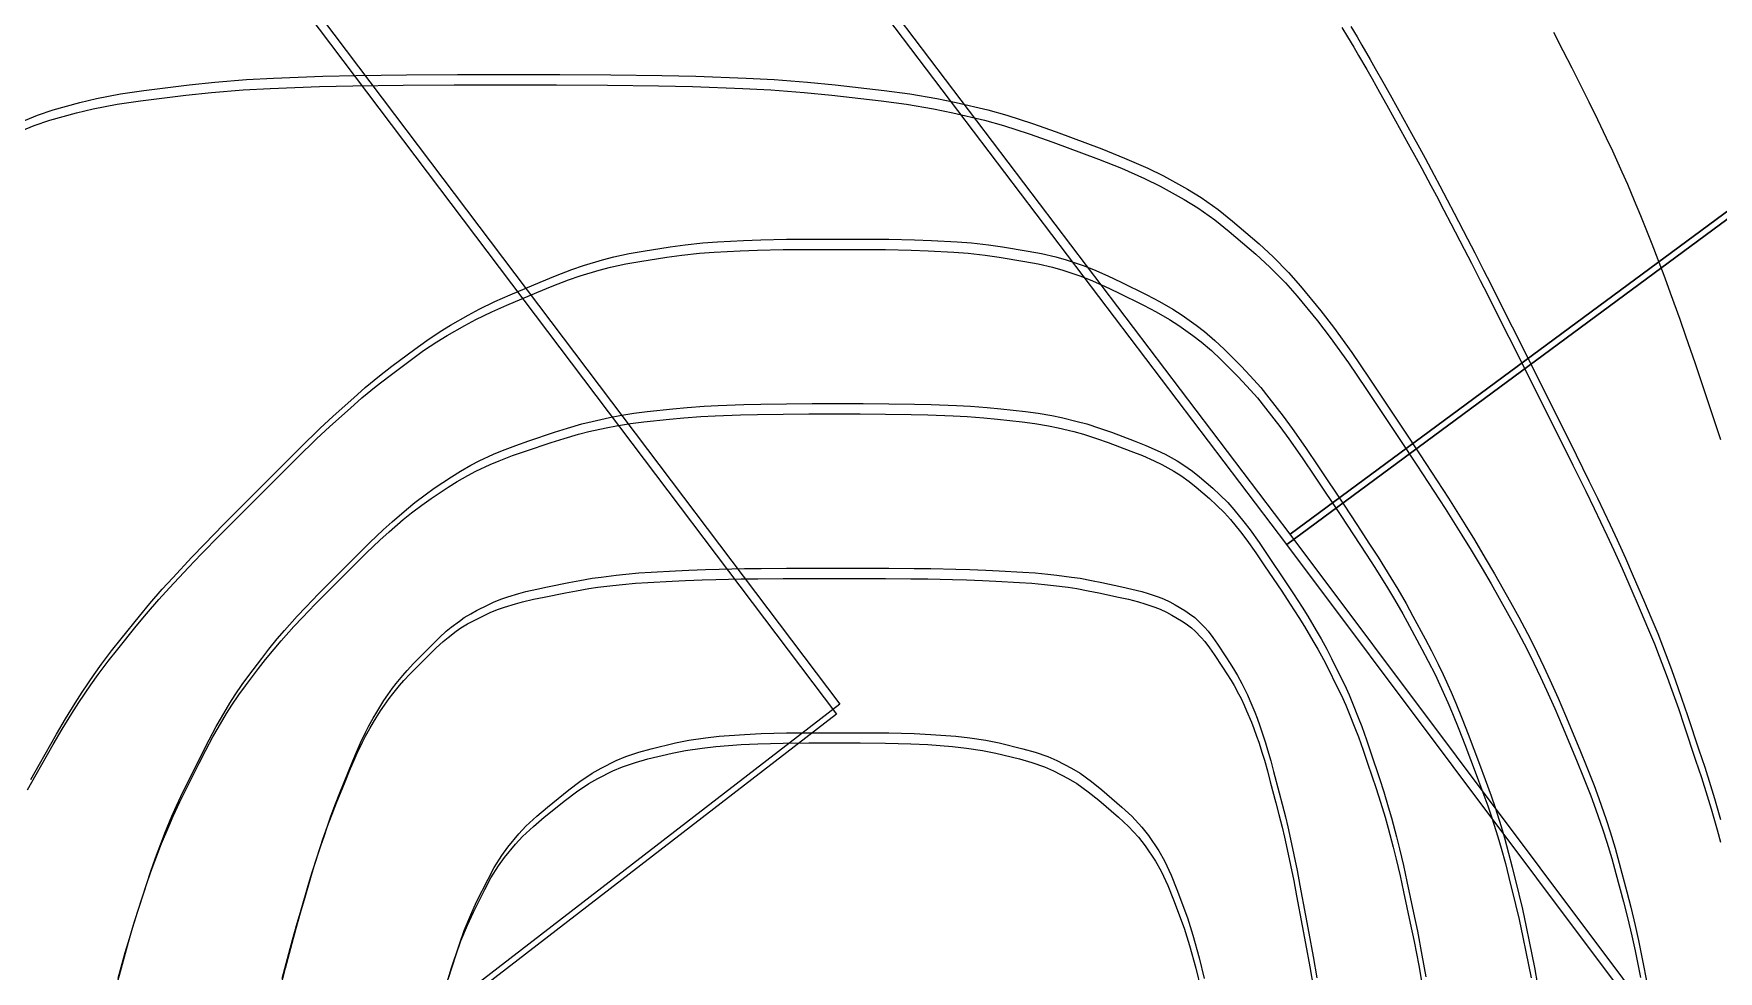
# Model space of a CAD drawing. Header units: metres. Extents: x -1097 to 1588, y -673 to 884.
# Drawn here: x 1015.1 to 1091.9, y 148.5 to 191.3 of the extents above; entities that cross this region are included whole.
import ezdxf

# ---------------------------------------------------------------- set-up
doc = ezdxf.new("R2010")
doc.units = ezdxf.units.M
doc.layers.add('TERRENO', color=188, linetype='Continuous', lineweight=0, plot=False)
doc.layers.add('VISTA LEJOS', color=7, linetype='Continuous', lineweight=0, plot=False)

msp = doc.modelspace()

# ---------------------------------------------------------------- linework, layer by layer
at = {"layer": 'TERRENO'}
for points in [[(1074.711, 191.538), (1074.964, 191.12), (1075.247, 190.645), (1075.467, 190.27), (1075.841, 189.622), (1076.08, 189.205), (1076.42, 188.6), (1076.75, 188.01), (1077.398, 186.843), (1077.732, 186.238), (1078.088, 185.59), (1078.345, 185.115), (1078.763, 184.338), (1079.016, 183.862), (1079.356, 183.214), (1079.672, 182.609), (1080.276, 181.443), (1080.611, 180.795), (1081.009, 180.017), (1081.339, 179.369), (1081.929, 178.203), (1082.321, 177.425), (1082.907, 176.259), (1083.491, 175.093), (1084.657, 172.76), (1085.24, 171.588), (1085.82, 170.408), (1086.206, 169.611), (1086.782, 168.401), (1087.101, 167.72), (1087.48, 166.884), (1087.793, 166.174), (1088.355, 164.878), (1088.645, 164.196), (1088.952, 163.447), (1089.174, 162.881), (1089.534, 161.931), (1089.752, 161.335), (1090.045, 160.5), (1090.315, 159.703), (1090.833, 158.148), (1091.094, 157.351), (1091.358, 156.516), (1091.537, 155.921), (1091.811, 154.97), (1091.966, 154.404)], [(1084.35, 191.336), (1084.782, 190.501), (1085.185, 189.704), (1085.963, 188.149), (1086.356, 187.352), (1086.76, 186.517), (1087.038, 185.922), (1087.47, 184.971), (1087.72, 184.405), (1088.037, 183.656), (1088.315, 182.974), (1088.833, 181.678), (1089.112, 180.968), (1089.429, 180.133), (1089.678, 179.451), (1090.11, 178.241), (1090.389, 177.445), (1090.792, 176.264), (1091.185, 175.093), (1091.963, 172.76)], [(1014.176, 186.699), (1015.098, 187.074), (1015.808, 187.314), (1017.018, 187.659), (1017.786, 187.842), (1018.88, 188.043), (1019.936, 188.197), (1022.01, 188.456), (1023.181, 188.581), (1024.621, 188.696), (1025.85, 188.763), (1028.096, 188.85), (1029.613, 188.888), (1031.917, 188.917), (1034.24, 188.926), (1038.906, 188.926), (1041.236, 188.917), (1043.559, 188.888), (1045.101, 188.85), (1047.405, 188.763), (1048.679, 188.696), (1050.196, 188.581), (1051.45, 188.456), (1053.697, 188.197), (1054.855, 188.043), (1056.084, 187.842), (1056.974, 187.659), (1058.414, 187.314), (1059.284, 187.074), (1060.455, 186.699), (1061.537, 186.315), (1063.61, 185.538), (1064.654, 185.125), (1065.71, 184.664), (1066.427, 184.309), (1067.521, 183.704), (1068.142, 183.32), (1068.91, 182.773), (1069.569, 182.245), (1070.779, 181.208), (1071.419, 180.622), (1072.129, 179.902), (1072.673, 179.288), (1073.595, 178.165), (1074.177, 177.406), (1075.003, 176.254), (1075.796, 175.093), (1077.352, 172.76), (1078.128, 171.588), (1078.9, 170.408), (1079.412, 169.611), (1080.176, 168.401), (1080.596, 167.72), (1081.096, 166.884), (1081.507, 166.174), (1082.241, 164.878), (1082.619, 164.196), (1083.017, 163.447), (1083.304, 162.881), (1083.764, 161.931), (1084.041, 161.335), (1084.411, 160.5), (1084.75, 159.703), (1085.398, 158.148), (1085.723, 157.351), (1086.049, 156.516), (1086.268, 155.921), (1086.6, 154.97), (1086.785, 154.404), (1087.011, 153.655), (1087.201, 152.974), (1087.547, 151.678), (1087.728, 150.967), (1087.925, 150.132), (1088.072, 149.45), (1088.317, 148.241)], [(1014.793, 156.795), (1015.184, 157.495), (1015.962, 158.856), (1016.367, 159.55), (1016.806, 160.27), (1017.133, 160.776), (1017.673, 161.575), (1018.006, 162.046), (1018.467, 162.658), (1018.902, 163.207), (1019.744, 164.244), (1020.215, 164.808), (1020.783, 165.463), (1021.261, 165.992), (1022.125, 166.92), (1022.703, 167.528), (1023.575, 168.42), (1024.448, 169.301), (1026.198, 171.051), (1027.079, 171.922), (1027.971, 172.786), (1028.579, 173.355), (1029.507, 174.197), (1030.036, 174.658), (1030.691, 175.198), (1031.255, 175.637), (1032.292, 176.415), (1032.841, 176.811), (1033.453, 177.221), (1033.924, 177.509), (1034.723, 177.963), (1035.229, 178.229), (1035.949, 178.575), (1036.643, 178.885), (1038.004, 179.468), (1038.704, 179.756), (1039.446, 180.037), (1039.981, 180.217), (1040.845, 180.476), (1041.366, 180.613), (1042.065, 180.764), (1042.708, 180.879), (1043.939, 181.073), (1044.618, 181.167), (1045.425, 181.253), (1046.089, 181.304), (1047.277, 181.369), (1048.065, 181.397), (1049.238, 181.419), (1050.407, 181.426), (1052.74, 181.426), (1053.906, 181.419), (1055.073, 181.397), (1055.85, 181.369), (1057.017, 181.304), (1057.665, 181.253), (1058.442, 181.167), (1059.09, 181.073), (1060.257, 180.879), (1060.862, 180.764), (1061.51, 180.613), (1061.985, 180.476), (1062.762, 180.217), (1063.238, 180.037), (1063.886, 179.756), (1064.491, 179.468), (1065.657, 178.885), (1066.247, 178.575), (1066.852, 178.229), (1067.27, 177.963), (1067.918, 177.509), (1068.292, 177.221), (1068.767, 176.811), (1069.185, 176.415), (1069.963, 175.637), (1070.38, 175.198), (1070.855, 174.658), (1071.23, 174.197), (1071.878, 173.355), (1072.295, 172.786), (1072.9, 171.922), (1073.491, 171.051), (1074.657, 169.301), (1075.24, 168.42), (1075.82, 167.528), (1076.206, 166.92), (1076.782, 165.992), (1077.1, 165.463), (1077.48, 164.808), (1077.793, 164.244), (1078.355, 163.207), (1078.644, 162.658), (1078.952, 162.046), (1079.174, 161.575), (1079.534, 160.776), (1079.752, 160.27), (1080.044, 159.55), (1080.315, 158.856), (1080.833, 157.495), (1081.094, 156.795), (1081.358, 156.053), (1081.537, 155.518), (1081.811, 154.654), (1081.966, 154.133), (1082.158, 153.434), (1082.323, 152.791), (1082.625, 151.56), (1082.785, 150.881), (1082.963, 150.074), (1083.099, 149.41), (1083.329, 148.222)], [(1018.921, 148.202), (1019.245, 149.369), (1019.432, 150.017), (1019.67, 150.794), (1019.879, 151.442), (1020.267, 152.609), (1020.476, 153.214), (1020.714, 153.862), (1020.901, 154.337), (1021.225, 155.114), (1021.434, 155.59), (1021.736, 156.238), (1022.031, 156.843), (1022.615, 158.009), (1022.917, 158.599), (1023.241, 159.204), (1023.479, 159.622), (1023.867, 160.27), (1024.105, 160.644), (1024.429, 161.119), (1024.731, 161.537), (1025.315, 162.315), (1025.639, 162.732), (1026.027, 163.207), (1026.351, 163.582), (1026.935, 164.23), (1027.323, 164.647), (1027.907, 165.252), (1028.49, 165.843), (1029.656, 167.009), (1030.247, 167.59), (1030.852, 168.166), (1031.269, 168.545), (1031.917, 169.107), (1032.292, 169.414), (1032.767, 169.774), (1033.184, 170.067), (1033.962, 170.585), (1034.38, 170.849), (1034.855, 171.123), (1035.229, 171.315), (1035.877, 171.617), (1036.295, 171.795), (1036.9, 172.025), (1037.49, 172.232), (1038.656, 172.62), (1039.261, 172.812), (1039.909, 173), (1040.384, 173.12), (1041.162, 173.292), (1041.637, 173.384), (1042.285, 173.484), (1042.89, 173.561), (1044.057, 173.691), (1044.705, 173.753), (1045.482, 173.811), (1046.13, 173.844), (1047.297, 173.888), (1048.074, 173.907), (1049.241, 173.921), (1050.407, 173.926), (1052.74, 173.926), (1053.905, 173.921), (1055.066, 173.907), (1055.838, 173.888), (1056.99, 173.844), (1057.626, 173.811), (1058.385, 173.753), (1059.012, 173.691), (1060.135, 173.561), (1060.714, 173.484), (1061.329, 173.384), (1061.774, 173.292), (1062.494, 173.12), (1062.929, 173), (1063.514, 172.812), (1064.055, 172.62), (1065.092, 172.232), (1065.614, 172.025), (1066.142, 171.795), (1066.5, 171.617), (1067.047, 171.315), (1067.358, 171.123), (1067.742, 170.849), (1068.071, 170.585), (1068.676, 170.067), (1068.996, 169.774), (1069.351, 169.414), (1069.623, 169.107), (1070.084, 168.545), (1070.375, 168.166), (1070.788, 167.59), (1071.185, 167.009), (1071.963, 165.843), (1072.351, 165.252), (1072.74, 164.647), (1072.999, 164.23), (1073.388, 163.582), (1073.604, 163.207), (1073.863, 162.732), (1074.079, 162.315), (1074.468, 161.537), (1074.67, 161.119), (1074.886, 160.644), (1075.044, 160.27), (1075.303, 159.622), (1075.462, 159.204), (1075.678, 158.599), (1075.88, 158.009), (1076.268, 156.843), (1076.467, 156.228), (1076.673, 155.551), (1076.819, 155.038), (1077.049, 154.174), (1077.185, 153.631), (1077.363, 152.868), (1077.523, 152.138), (1077.825, 150.713), (1077.996, 149.873), (1078.208, 148.778), (1078.388, 147.794)], [(1026.402, 148.183), (1026.704, 149.328), (1026.875, 149.959), (1027.083, 150.708), (1027.261, 151.325), (1027.585, 152.426), (1027.755, 152.993), (1027.943, 153.59), (1028.084, 154.02), (1028.322, 154.711), (1028.471, 155.126), (1028.679, 155.681), (1028.879, 156.19), (1029.267, 157.162), (1029.467, 157.649), (1029.675, 158.139), (1029.824, 158.467), (1030.062, 158.964), (1030.204, 159.243), (1030.391, 159.581), (1030.561, 159.867), (1030.885, 160.385), (1031.063, 160.656), (1031.272, 160.951), (1031.442, 161.172), (1031.744, 161.539), (1031.944, 161.767), (1032.239, 162.084), (1032.532, 162.384), (1033.115, 162.967), (1033.415, 163.258), (1033.732, 163.546), (1033.96, 163.735), (1034.327, 164.016), (1034.548, 164.17), (1034.843, 164.35), (1035.114, 164.496), (1035.632, 164.755), (1035.918, 164.887), (1036.256, 165.024), (1036.535, 165.12), (1037.032, 165.271), (1037.36, 165.36), (1037.85, 165.475), (1038.337, 165.579), (1039.309, 165.773), (1039.818, 165.869), (1040.372, 165.963), (1040.788, 166.023), (1041.479, 166.109), (1041.909, 166.155), (1042.506, 166.205), (1043.073, 166.244), (1044.174, 166.308), (1044.791, 166.34), (1045.54, 166.368), (1046.171, 166.385), (1047.316, 166.407), (1048.084, 166.416), (1049.243, 166.424), (1050.407, 166.426), (1052.74, 166.426), (1053.903, 166.424), (1055.06, 166.416), (1055.825, 166.407), (1056.962, 166.385), (1057.588, 166.368), (1058.327, 166.34), (1058.934, 166.308), (1060.014, 166.244), (1060.567, 166.205), (1061.148, 166.155), (1061.562, 166.109), (1062.225, 166.023), (1062.62, 165.963), (1063.143, 165.869), (1063.62, 165.773), (1064.527, 165.579), (1064.98, 165.475), (1065.431, 165.36), (1065.731, 165.271), (1066.177, 165.12), (1066.423, 165.024), (1066.716, 164.887), (1066.958, 164.755), (1067.39, 164.496), (1067.612, 164.35), (1067.847, 164.17), (1068.017, 164.016), (1068.291, 163.735), (1068.455, 163.546), (1068.676, 163.258), (1068.879, 162.967), (1069.268, 162.384), (1069.463, 162.084), (1069.66, 161.767), (1069.793, 161.539), (1069.995, 161.172), (1070.108, 160.951), (1070.247, 160.656), (1070.366, 160.385), (1070.582, 159.867), (1070.695, 159.581), (1070.82, 159.243), (1070.915, 158.964), (1071.073, 158.467), (1071.172, 158.139), (1071.311, 157.649), (1071.444, 157.162), (1071.703, 156.19), (1071.838, 155.671), (1071.982, 155.088), (1072.087, 154.634), (1072.26, 153.857), (1072.366, 153.36), (1072.51, 152.647), (1072.644, 151.956), (1072.903, 150.595), (1073.054, 149.786), (1073.246, 148.721), (1073.415, 147.754)], [(1033.96, 148.164), (1034.327, 149.287), (1034.548, 149.902), (1034.843, 150.622), (1035.114, 151.207), (1035.632, 152.244), (1035.918, 152.772), (1036.256, 153.319), (1036.535, 153.703), (1037.032, 154.308), (1037.36, 154.663), (1037.85, 155.124), (1038.337, 155.537), (1039.309, 156.315), (1039.818, 156.699), (1040.372, 157.073), (1040.788, 157.313), (1041.479, 157.659), (1041.909, 157.841), (1042.506, 158.043), (1043.073, 158.196), (1044.174, 158.455), (1044.791, 158.58), (1045.54, 158.695), (1046.171, 158.763), (1047.316, 158.849), (1048.084, 158.887), (1049.243, 158.916), (1050.407, 158.926), (1052.74, 158.926), (1053.903, 158.916), (1055.06, 158.887), (1055.825, 158.849), (1056.962, 158.763), (1057.588, 158.695), (1058.327, 158.58), (1058.934, 158.455), (1060.014, 158.196), (1060.567, 158.043), (1061.148, 157.841), (1061.562, 157.659), (1062.225, 157.313), (1062.62, 157.073), (1063.143, 156.699), (1063.62, 156.315), (1064.527, 155.537), (1064.982, 155.114), (1065.438, 154.625), (1065.743, 154.231), (1066.204, 153.54), (1066.462, 153.089), (1066.774, 152.426), (1067.036, 151.774), (1067.511, 150.478), (1067.766, 149.7), (1068.054, 148.663), (1068.279, 147.713)]]:
    msp.add_lwpolyline(points, dxfattribs=at)
at = {"layer": 'VISTA LEJOS'}
for points in [[(1289.451, 328.823), (1072.355, 168.447)], [(1072.355, 168.447), (1289.451, 328.823)], [(1289.3, 328.354), (1072.204, 167.978)], [(1072.204, 167.978), (1289.3, 328.354)], [(1072.204, 167.978), (992.196, 273.513)], [(1072.355, 168.447), (992.347, 273.983)], [(972.753, 265.389), (1051.816, 160.702)], [(972.603, 264.92), (1051.665, 160.232)], [(1074.711, 191.538), (1074.964, 191.12), (1075.247, 190.645), (1075.467, 190.27), (1075.841, 189.622), (1076.08, 189.205), (1076.42, 188.6), (1076.75, 188.01), (1077.398, 186.843), (1077.732, 186.238), (1078.088, 185.59), (1078.345, 185.115), (1078.763, 184.338), (1079.016, 183.862), (1079.356, 183.214), (1079.672, 182.609), (1080.276, 181.443), (1080.611, 180.795), (1081.009, 180.017), (1081.339, 179.369), (1081.929, 178.203), (1082.321, 177.425), (1082.907, 176.259), (1083.491, 175.093), (1084.657, 172.76), (1085.24, 171.588), (1085.82, 170.408), (1086.206, 169.611), (1086.782, 168.401), (1087.101, 167.72), (1087.48, 166.884), (1087.793, 166.174), (1088.355, 164.878), (1088.645, 164.196), (1088.952, 163.447), (1089.174, 162.881), (1089.534, 161.931), (1089.752, 161.335), (1090.045, 160.5), (1090.315, 159.703), (1090.833, 158.148), (1091.094, 157.351), (1091.358, 156.516), (1091.537, 155.921), (1091.811, 154.97), (1091.966, 154.404)], [(1075.115, 191.59), (1075.398, 191.115), (1075.617, 190.74), (1075.992, 190.092), (1076.23, 189.674), (1076.571, 189.07), (1076.901, 188.479), (1077.549, 187.313), (1077.883, 186.708), (1078.238, 186.06), (1078.496, 185.585), (1078.914, 184.807), (1079.166, 184.332), (1079.507, 183.684), (1079.822, 183.079), (1080.427, 181.913), (1080.762, 181.265), (1081.16, 180.487), (1081.49, 179.839), (1082.08, 178.673), (1082.472, 177.895), (1083.058, 176.729), (1083.642, 175.562), (1084.808, 173.229), (1085.39, 172.058), (1085.971, 170.877), (1086.357, 170.08), (1086.933, 168.871), (1087.251, 168.189), (1087.63, 167.354), (1087.944, 166.644), (1088.506, 165.348), (1088.795, 164.666), (1089.103, 163.917), (1089.325, 163.351), (1089.685, 162.4), (1089.903, 161.805), (1090.195, 160.97), (1090.466, 160.173), (1090.984, 158.618), (1091.245, 157.821), (1091.509, 156.986), (1091.688, 156.391), (1091.962, 155.44)], [(1014.176, 186.699), (1015.098, 187.074), (1015.808, 187.314), (1017.018, 187.659), (1017.786, 187.842), (1018.88, 188.043), (1019.936, 188.197), (1022.01, 188.456), (1023.181, 188.581), (1024.621, 188.696), (1025.85, 188.763), (1028.096, 188.85), (1029.613, 188.888), (1031.917, 188.917), (1034.24, 188.926), (1038.906, 188.926), (1041.236, 188.917), (1043.559, 188.888), (1045.101, 188.85), (1047.405, 188.763), (1048.679, 188.696), (1050.196, 188.581), (1051.45, 188.456), (1053.697, 188.197), (1054.855, 188.043), (1056.084, 187.842), (1056.974, 187.659), (1058.414, 187.314), (1059.284, 187.074), (1060.455, 186.699), (1061.537, 186.315), (1063.61, 185.538), (1064.654, 185.125), (1065.71, 184.664), (1066.427, 184.309), (1067.521, 183.704), (1068.142, 183.32), (1068.91, 182.773), (1069.569, 182.245), (1070.779, 181.208), (1071.419, 180.622), (1072.129, 179.902), (1072.673, 179.288), (1073.595, 178.165), (1074.177, 177.406), (1075.003, 176.254), (1075.796, 175.093), (1077.352, 172.76), (1078.128, 171.588), (1078.9, 170.408), (1079.412, 169.611), (1080.176, 168.401), (1080.596, 167.72), (1081.096, 166.884), (1081.507, 166.174), (1082.241, 164.878), (1082.619, 164.196), (1083.017, 163.447), (1083.304, 162.881), (1083.764, 161.931), (1084.041, 161.335), (1084.411, 160.5), (1084.75, 159.703), (1085.398, 158.148), (1085.723, 157.351), (1086.049, 156.516), (1086.268, 155.921), (1086.6, 154.97), (1086.785, 154.404), (1087.011, 153.655), (1087.201, 152.974), (1087.547, 151.678), (1087.728, 150.967), (1087.925, 150.132), (1088.072, 149.45), (1088.317, 148.241)], [(1014.327, 187.169), (1015.248, 187.543), (1015.959, 187.783), (1017.168, 188.129), (1017.936, 188.311), (1019.031, 188.513), (1020.087, 188.666), (1022.161, 188.926), (1023.332, 189.05), (1024.772, 189.166), (1026.001, 189.233), (1028.247, 189.319), (1029.764, 189.358), (1032.068, 189.386), (1034.391, 189.396), (1039.057, 189.396), (1041.386, 189.386), (1043.71, 189.358), (1045.252, 189.319), (1047.556, 189.233), (1048.83, 189.166), (1050.347, 189.05), (1051.601, 188.926), (1053.847, 188.666), (1055.006, 188.513), (1056.235, 188.311), (1057.124, 188.129), (1058.564, 187.783), (1059.435, 187.543), (1060.606, 187.169), (1061.688, 186.785), (1063.761, 186.007), (1064.804, 185.594), (1065.86, 185.134), (1066.577, 184.778), (1067.672, 184.174), (1068.293, 183.79), (1069.061, 183.242), (1069.72, 182.714), (1070.929, 181.678), (1071.569, 181.092), (1072.28, 180.372), (1072.824, 179.757), (1073.745, 178.634), (1074.328, 177.876), (1075.153, 176.724), (1075.947, 175.562), (1077.502, 173.229), (1078.278, 172.058), (1079.051, 170.877), (1079.563, 170.08), (1080.326, 168.871), (1080.747, 168.189), (1081.246, 167.354), (1081.658, 166.644), (1082.392, 165.348), (1082.77, 164.666), (1083.168, 163.917), (1083.454, 163.351), (1083.915, 162.4), (1084.192, 161.805), (1084.562, 160.97), (1084.901, 160.173), (1085.549, 158.618), (1085.874, 157.821), (1086.2, 156.986), (1086.419, 156.391), (1086.75, 155.44), (1086.936, 154.874), (1087.162, 154.125), (1087.352, 153.443), (1087.698, 152.147), (1087.878, 151.437), (1088.075, 150.602), (1088.222, 149.92), (1088.467, 148.71), (1088.619, 147.914)], [(1014.793, 156.795), (1015.184, 157.495), (1015.962, 158.856), (1016.367, 159.55), (1016.806, 160.27), (1017.133, 160.776), (1017.673, 161.575), (1018.006, 162.046), (1018.467, 162.658), (1018.902, 163.207), (1019.744, 164.244), (1020.215, 164.808), (1020.783, 165.463), (1021.261, 165.992), (1022.125, 166.92), (1022.703, 167.528), (1023.575, 168.42), (1024.448, 169.301), (1026.198, 171.051), (1027.079, 171.922), (1027.971, 172.786), (1028.579, 173.355), (1029.507, 174.197), (1030.036, 174.658), (1030.691, 175.198), (1031.255, 175.637), (1032.292, 176.415), (1032.841, 176.811), (1033.453, 177.221), (1033.924, 177.509), (1034.723, 177.963), (1035.229, 178.229), (1035.949, 178.575), (1036.643, 178.885), (1038.004, 179.468), (1038.704, 179.756), (1039.446, 180.037), (1039.981, 180.217), (1040.845, 180.476), (1041.366, 180.613), (1042.065, 180.764), (1042.708, 180.879), (1043.939, 181.073), (1044.618, 181.167), (1045.425, 181.253), (1046.089, 181.304), (1047.277, 181.369), (1048.065, 181.397), (1049.238, 181.419), (1050.407, 181.426), (1052.74, 181.426), (1053.906, 181.419), (1055.073, 181.397), (1055.85, 181.369), (1057.017, 181.304), (1057.665, 181.253), (1058.442, 181.167), (1059.09, 181.073), (1060.257, 180.879), (1060.862, 180.764), (1061.51, 180.613), (1061.985, 180.476), (1062.762, 180.217), (1063.238, 180.037), (1063.886, 179.756), (1064.491, 179.468), (1065.657, 178.885), (1066.247, 178.575), (1066.852, 178.229), (1067.27, 177.963), (1067.918, 177.509), (1068.292, 177.221), (1068.767, 176.811), (1069.185, 176.415), (1069.963, 175.637), (1070.38, 175.198), (1070.855, 174.658), (1071.23, 174.197), (1071.878, 173.355), (1072.295, 172.786), (1072.9, 171.922), (1073.491, 171.051), (1074.657, 169.301), (1075.24, 168.42), (1075.82, 167.528), (1076.206, 166.92), (1076.782, 165.992), (1077.1, 165.463), (1077.48, 164.808), (1077.793, 164.244), (1078.355, 163.207), (1078.644, 162.658), (1078.952, 162.046), (1079.174, 161.575), (1079.534, 160.776), (1079.752, 160.27), (1080.044, 159.55), (1080.315, 158.856), (1080.833, 157.495), (1081.094, 156.795), (1081.358, 156.053), (1081.537, 155.518), (1081.811, 154.654), (1081.966, 154.133), (1082.158, 153.434), (1082.323, 152.791), (1082.625, 151.56), (1082.785, 150.881), (1082.963, 150.074), (1083.099, 149.41), (1083.329, 148.222)], [(1014.944, 157.264), (1015.335, 157.965), (1016.112, 159.326), (1016.518, 160.019), (1016.957, 160.739), (1017.284, 161.246), (1017.824, 162.045), (1018.157, 162.516), (1018.618, 163.128), (1019.052, 163.677), (1019.895, 164.714), (1020.365, 165.278), (1020.934, 165.933), (1021.412, 166.461), (1022.276, 167.39), (1022.854, 167.997), (1023.725, 168.89), (1024.599, 169.771), (1026.349, 171.52), (1027.229, 172.392), (1028.122, 173.256), (1028.729, 173.825), (1029.658, 174.667), (1030.186, 175.128), (1030.841, 175.668), (1031.405, 176.107), (1032.442, 176.885), (1032.992, 177.281), (1033.604, 177.691), (1034.074, 177.979), (1034.874, 178.433), (1035.38, 178.699), (1036.1, 179.045), (1036.794, 179.354), (1038.154, 179.937), (1038.855, 180.225), (1039.597, 180.506), (1040.132, 180.686), (1040.996, 180.945), (1041.517, 181.082), (1042.215, 181.234), (1042.858, 181.349), (1044.09, 181.543), (1044.769, 181.637), (1045.575, 181.723), (1046.24, 181.774), (1047.428, 181.838), (1048.215, 181.867), (1049.389, 181.889), (1050.558, 181.896), (1052.891, 181.896), (1054.057, 181.889), (1055.224, 181.867), (1056.001, 181.838), (1057.168, 181.774), (1057.816, 181.723), (1058.593, 181.637), (1059.241, 181.543), (1060.408, 181.349), (1061.012, 181.234), (1061.66, 181.082), (1062.136, 180.945), (1062.913, 180.686), (1063.388, 180.506), (1064.036, 180.225), (1064.641, 179.937), (1065.808, 179.354), (1066.398, 179.045), (1067.003, 178.699), (1067.421, 178.433), (1068.069, 177.979), (1068.443, 177.691), (1068.918, 177.281), (1069.336, 176.885), (1070.113, 176.107), (1070.531, 175.668), (1071.006, 175.128), (1071.381, 174.667), (1072.029, 173.825), (1072.446, 173.256), (1073.051, 172.392), (1073.641, 171.52), (1074.808, 169.771), (1075.39, 168.89), (1075.971, 167.997), (1076.357, 167.39), (1076.933, 166.461), (1077.251, 165.933), (1077.63, 165.278), (1077.944, 164.714), (1078.506, 163.677), (1078.795, 163.128), (1079.102, 162.516), (1079.325, 162.045), (1079.685, 161.246), (1079.902, 160.739), (1080.195, 160.019), (1080.466, 159.326), (1080.984, 157.965), (1081.245, 157.264), (1081.509, 156.523), (1081.688, 155.987), (1081.962, 155.123), (1082.117, 154.603), (1082.309, 153.904), (1082.474, 153.261), (1082.776, 152.03), (1082.936, 151.35), (1083.114, 150.544), (1083.25, 149.879), (1083.48, 148.691), (1083.626, 147.904)], [(1018.863, 147.894), (1019.072, 148.672), (1019.396, 149.838), (1019.583, 150.486), (1019.82, 151.264), (1020.029, 151.912), (1020.418, 153.079), (1020.627, 153.683), (1020.865, 154.331), (1021.052, 154.807), (1021.376, 155.584), (1021.585, 156.059), (1021.887, 156.707), (1022.182, 157.312), (1022.765, 158.479), (1023.068, 159.069), (1023.392, 159.674), (1023.629, 160.091), (1024.018, 160.739), (1024.256, 161.114), (1024.58, 161.589), (1024.882, 162.007), (1025.465, 162.784), (1025.789, 163.202), (1026.178, 163.677), (1026.502, 164.052), (1027.085, 164.7), (1027.474, 165.117), (1028.057, 165.722), (1028.641, 166.312), (1029.807, 167.479), (1030.397, 168.06), (1031.002, 168.636), (1031.42, 169.015), (1032.068, 169.576), (1032.442, 169.884), (1032.918, 170.244), (1033.335, 170.536), (1034.113, 171.055), (1034.53, 171.319), (1035.006, 171.593), (1035.38, 171.785), (1036.028, 172.087), (1036.446, 172.265), (1037.05, 172.495), (1037.641, 172.701), (1038.807, 173.09), (1039.412, 173.282), (1040.06, 173.469), (1040.535, 173.589), (1041.313, 173.762), (1041.788, 173.853), (1042.436, 173.954), (1043.041, 174.031), (1044.207, 174.161), (1044.855, 174.223), (1045.633, 174.281), (1046.281, 174.314), (1047.447, 174.357), (1048.225, 174.377), (1049.391, 174.391), (1050.558, 174.396), (1052.891, 174.396), (1054.055, 174.391), (1055.217, 174.377), (1055.988, 174.357), (1057.14, 174.314), (1057.777, 174.281), (1058.536, 174.223), (1059.163, 174.161), (1060.286, 174.031), (1060.865, 173.954), (1061.48, 173.853), (1061.924, 173.762), (1062.644, 173.589), (1063.08, 173.469), (1063.665, 173.282), (1064.206, 173.09), (1065.243, 172.701), (1065.764, 172.495), (1066.293, 172.265), (1066.651, 172.087), (1067.198, 171.785), (1067.509, 171.593), (1067.893, 171.319), (1068.222, 171.055), (1068.827, 170.536), (1069.147, 170.244), (1069.502, 169.884), (1069.774, 169.576), (1070.235, 169.015), (1070.526, 168.636), (1070.939, 168.06), (1071.336, 167.479), (1072.113, 166.312), (1072.502, 165.722), (1072.891, 165.117), (1073.15, 164.7), (1073.539, 164.052), (1073.755, 163.677), (1074.014, 163.202), (1074.23, 162.784), (1074.619, 162.007), (1074.821, 161.589), (1075.037, 161.114), (1075.195, 160.739), (1075.454, 160.091), (1075.613, 159.674), (1075.829, 159.069), (1076.03, 158.479), (1076.419, 157.312), (1076.617, 156.698), (1076.824, 156.021), (1076.969, 155.507), (1077.2, 154.643), (1077.336, 154.101), (1077.514, 153.338), (1077.674, 152.608), (1077.976, 151.182), (1078.147, 150.342), (1078.358, 149.248), (1078.539, 148.264)], [(1018.921, 148.202), (1019.245, 149.369), (1019.432, 150.017), (1019.67, 150.794), (1019.879, 151.442), (1020.267, 152.609), (1020.476, 153.214), (1020.714, 153.862), (1020.901, 154.337), (1021.225, 155.114), (1021.434, 155.59), (1021.736, 156.238), (1022.031, 156.843), (1022.615, 158.009), (1022.917, 158.599), (1023.241, 159.204), (1023.479, 159.622), (1023.867, 160.27), (1024.105, 160.644), (1024.429, 161.119), (1024.731, 161.537), (1025.315, 162.315), (1025.639, 162.732), (1026.027, 163.207), (1026.351, 163.582), (1026.935, 164.23), (1027.323, 164.647), (1027.907, 165.252), (1028.49, 165.843), (1029.656, 167.009), (1030.247, 167.59), (1030.852, 168.166), (1031.269, 168.545), (1031.917, 169.107), (1032.292, 169.414), (1032.767, 169.774), (1033.184, 170.067), (1033.962, 170.585), (1034.38, 170.849), (1034.855, 171.123), (1035.229, 171.315), (1035.877, 171.617), (1036.295, 171.795), (1036.9, 172.025), (1037.49, 172.232), (1038.656, 172.62), (1039.261, 172.812), (1039.909, 173), (1040.384, 173.12), (1041.162, 173.292), (1041.637, 173.384), (1042.285, 173.484), (1042.89, 173.561), (1044.057, 173.691), (1044.705, 173.753), (1045.482, 173.811), (1046.13, 173.844), (1047.297, 173.888), (1048.074, 173.907), (1049.241, 173.921), (1050.407, 173.926), (1052.74, 173.926), (1053.905, 173.921), (1055.066, 173.907), (1055.838, 173.888), (1056.99, 173.844), (1057.626, 173.811), (1058.385, 173.753), (1059.012, 173.691), (1060.135, 173.561), (1060.714, 173.484), (1061.329, 173.384), (1061.774, 173.292), (1062.494, 173.12), (1062.929, 173), (1063.514, 172.812), (1064.055, 172.62), (1065.092, 172.232), (1065.614, 172.025), (1066.142, 171.795), (1066.5, 171.617), (1067.047, 171.315), (1067.358, 171.123), (1067.742, 170.849), (1068.071, 170.585), (1068.676, 170.067), (1068.996, 169.774), (1069.351, 169.414), (1069.623, 169.107), (1070.084, 168.545), (1070.375, 168.166), (1070.788, 167.59), (1071.185, 167.009), (1071.963, 165.843), (1072.351, 165.252), (1072.74, 164.647), (1072.999, 164.23), (1073.388, 163.582), (1073.604, 163.207), (1073.863, 162.732), (1074.079, 162.315), (1074.468, 161.537), (1074.67, 161.119), (1074.886, 160.644), (1075.044, 160.27), (1075.303, 159.622), (1075.462, 159.204), (1075.678, 158.599), (1075.88, 158.009), (1076.268, 156.843), (1076.467, 156.228), (1076.673, 155.551), (1076.819, 155.038), (1077.049, 154.174), (1077.185, 153.631), (1077.363, 152.868), (1077.523, 152.138), (1077.825, 150.713), (1077.996, 149.873), (1078.208, 148.778), (1078.388, 147.794)], [(1148.222, 67.171), (1072.355, 168.447)], [(1072.355, 168.447), (1072.355, 168.447)], [(1148.071, 66.701), (1072.204, 167.978)], [(1072.204, 167.978), (1072.204, 167.978)], [(1026.353, 147.885), (1026.553, 148.653), (1026.855, 149.798), (1027.025, 150.429), (1027.234, 151.178), (1027.412, 151.794), (1027.736, 152.896), (1027.906, 153.463), (1028.093, 154.06), (1028.235, 154.49), (1028.473, 155.181), (1028.621, 155.596), (1028.83, 156.151), (1029.029, 156.659), (1029.418, 157.631), (1029.617, 158.119), (1029.826, 158.608), (1029.975, 158.937), (1030.213, 159.434), (1030.354, 159.712), (1030.541, 160.051), (1030.712, 160.336), (1031.036, 160.855), (1031.213, 161.126), (1031.422, 161.421), (1031.593, 161.642), (1031.895, 162.009), (1032.094, 162.237), (1032.39, 162.554), (1032.682, 162.854), (1033.266, 163.437), (1033.566, 163.728), (1033.882, 164.016), (1034.11, 164.205), (1034.478, 164.486), (1034.698, 164.64), (1034.994, 164.82), (1035.265, 164.966), (1035.783, 165.225), (1036.069, 165.357), (1036.407, 165.494), (1036.686, 165.59), (1037.182, 165.741), (1037.511, 165.83), (1038.001, 165.945), (1038.488, 166.048), (1039.46, 166.243), (1039.969, 166.339), (1040.523, 166.432), (1040.938, 166.492), (1041.63, 166.579), (1042.059, 166.624), (1042.657, 166.675), (1043.223, 166.713), (1044.325, 166.778), (1044.942, 166.809), (1045.691, 166.838), (1046.322, 166.855), (1047.467, 166.876), (1048.235, 166.886), (1049.394, 166.893), (1050.558, 166.896), (1052.891, 166.896), (1054.054, 166.893), (1055.211, 166.886), (1055.976, 166.876), (1057.113, 166.855), (1057.739, 166.838), (1058.478, 166.809), (1059.084, 166.778), (1060.164, 166.713), (1060.718, 166.675), (1061.299, 166.624), (1061.713, 166.579), (1062.376, 166.492), (1062.771, 166.432), (1063.294, 166.339), (1063.771, 166.243), (1064.678, 166.048), (1065.131, 165.945), (1065.582, 165.83), (1065.881, 165.741), (1066.328, 165.59), (1066.574, 165.494), (1066.867, 165.357), (1067.109, 165.225), (1067.541, 164.966), (1067.763, 164.82), (1067.998, 164.64), (1068.168, 164.486), (1068.441, 164.205), (1068.606, 164.016), (1068.827, 163.728), (1069.03, 163.437), (1069.419, 162.854), (1069.614, 162.554), (1069.811, 162.237), (1069.944, 162.009), (1070.145, 161.642), (1070.259, 161.421), (1070.398, 161.126), (1070.517, 160.855), (1070.733, 160.336), (1070.846, 160.051), (1070.971, 159.712), (1071.065, 159.434), (1071.224, 158.937), (1071.323, 158.608), (1071.462, 158.119), (1071.595, 157.631), (1071.854, 156.659), (1071.989, 156.141), (1072.133, 155.558), (1072.238, 155.104), (1072.411, 154.327), (1072.517, 153.83), (1072.661, 153.117), (1072.795, 152.426), (1073.054, 151.065), (1073.205, 150.256), (1073.397, 149.19), (1073.566, 148.223)], [(1026.402, 148.183), (1026.704, 149.328), (1026.875, 149.959), (1027.083, 150.708), (1027.261, 151.325), (1027.585, 152.426), (1027.755, 152.993), (1027.943, 153.59), (1028.084, 154.02), (1028.322, 154.711), (1028.471, 155.126), (1028.679, 155.681), (1028.879, 156.19), (1029.267, 157.162), (1029.467, 157.649), (1029.675, 158.139), (1029.824, 158.467), (1030.062, 158.964), (1030.204, 159.243), (1030.391, 159.581), (1030.561, 159.867), (1030.885, 160.385), (1031.063, 160.656), (1031.272, 160.951), (1031.442, 161.172), (1031.744, 161.539), (1031.944, 161.767), (1032.239, 162.084), (1032.532, 162.384), (1033.115, 162.967), (1033.415, 163.258), (1033.732, 163.546), (1033.96, 163.735), (1034.327, 164.016), (1034.548, 164.17), (1034.843, 164.35), (1035.114, 164.496), (1035.632, 164.755), (1035.918, 164.887), (1036.256, 165.024), (1036.535, 165.12), (1037.032, 165.271), (1037.36, 165.36), (1037.85, 165.475), (1038.337, 165.579), (1039.309, 165.773), (1039.818, 165.869), (1040.372, 165.963), (1040.788, 166.023), (1041.479, 166.109), (1041.909, 166.155), (1042.506, 166.205), (1043.073, 166.244), (1044.174, 166.308), (1044.791, 166.34), (1045.54, 166.368), (1046.171, 166.385), (1047.316, 166.407), (1048.084, 166.416), (1049.243, 166.424), (1050.407, 166.426), (1052.74, 166.426), (1053.903, 166.424), (1055.06, 166.416), (1055.825, 166.407), (1056.962, 166.385), (1057.588, 166.368), (1058.327, 166.34), (1058.934, 166.308), (1060.014, 166.244), (1060.567, 166.205), (1061.148, 166.155), (1061.562, 166.109), (1062.225, 166.023), (1062.62, 165.963), (1063.143, 165.869), (1063.62, 165.773), (1064.527, 165.579), (1064.98, 165.475), (1065.431, 165.36), (1065.731, 165.271), (1066.177, 165.12), (1066.423, 165.024), (1066.716, 164.887), (1066.958, 164.755), (1067.39, 164.496), (1067.612, 164.35), (1067.847, 164.17), (1068.017, 164.016), (1068.291, 163.735), (1068.455, 163.546), (1068.676, 163.258), (1068.879, 162.967), (1069.268, 162.384), (1069.463, 162.084), (1069.66, 161.767), (1069.793, 161.539), (1069.995, 161.172), (1070.108, 160.951), (1070.247, 160.656), (1070.366, 160.385), (1070.582, 159.867), (1070.695, 159.581), (1070.82, 159.243), (1070.915, 158.964), (1071.073, 158.467), (1071.172, 158.139), (1071.311, 157.649), (1071.444, 157.162), (1071.703, 156.19), (1071.838, 155.671), (1071.982, 155.088), (1072.087, 154.634), (1072.26, 153.857), (1072.366, 153.36), (1072.51, 152.647), (1072.644, 151.956), (1072.903, 150.595), (1073.054, 149.786), (1073.246, 148.721), (1073.415, 147.754)], [(1051.816, 160.702), (997.222, 118.577)], [(1051.665, 160.232), (997.071, 118.108)], [(1033.882, 147.875), (1034.11, 148.634), (1034.478, 149.757), (1034.698, 150.371), (1034.994, 151.091), (1035.265, 151.677), (1035.783, 152.714), (1036.069, 153.242), (1036.407, 153.789), (1036.686, 154.173), (1037.182, 154.778), (1037.511, 155.133), (1038.001, 155.594), (1038.488, 156.007), (1039.46, 156.784), (1039.969, 157.168), (1040.523, 157.543), (1040.938, 157.783), (1041.63, 158.128), (1042.059, 158.311), (1042.657, 158.512), (1043.223, 158.666), (1044.325, 158.925), (1044.942, 159.05), (1045.691, 159.165), (1046.322, 159.232), (1047.467, 159.319), (1048.235, 159.357), (1049.394, 159.386), (1050.558, 159.395), (1052.891, 159.395), (1054.054, 159.386), (1055.211, 159.357), (1055.976, 159.319), (1057.113, 159.232), (1057.739, 159.165), (1058.478, 159.05), (1059.084, 158.925), (1060.164, 158.666), (1060.718, 158.512), (1061.299, 158.311), (1061.713, 158.128), (1062.376, 157.783), (1062.771, 157.543), (1063.294, 157.168), (1063.771, 156.784), (1064.678, 156.007), (1065.132, 155.584), (1065.588, 155.095), (1065.894, 154.701), (1066.355, 154.01), (1066.613, 153.559), (1066.925, 152.896), (1067.187, 152.243), (1067.662, 150.947), (1067.917, 150.17), (1068.205, 149.133), (1068.43, 148.182)], [(1033.96, 148.164), (1034.327, 149.287), (1034.548, 149.902), (1034.843, 150.622), (1035.114, 151.207), (1035.632, 152.244), (1035.918, 152.772), (1036.256, 153.319), (1036.535, 153.703), (1037.032, 154.308), (1037.36, 154.663), (1037.85, 155.124), (1038.337, 155.537), (1039.309, 156.315), (1039.818, 156.699), (1040.372, 157.073), (1040.788, 157.313), (1041.479, 157.659), (1041.909, 157.841), (1042.506, 158.043), (1043.073, 158.196), (1044.174, 158.455), (1044.791, 158.58), (1045.54, 158.695), (1046.171, 158.763), (1047.316, 158.849), (1048.084, 158.887), (1049.243, 158.916), (1050.407, 158.926), (1052.74, 158.926), (1053.903, 158.916), (1055.06, 158.887), (1055.825, 158.849), (1056.962, 158.763), (1057.588, 158.695), (1058.327, 158.58), (1058.934, 158.455), (1060.014, 158.196), (1060.567, 158.043), (1061.148, 157.841), (1061.562, 157.659), (1062.225, 157.313), (1062.62, 157.073), (1063.143, 156.699), (1063.62, 156.315), (1064.527, 155.537), (1064.982, 155.114), (1065.438, 154.625), (1065.743, 154.231), (1066.204, 153.54), (1066.462, 153.089), (1066.774, 152.426), (1067.036, 151.774), (1067.511, 150.478), (1067.766, 149.7), (1068.054, 148.663), (1068.279, 147.713)]]:
    msp.add_lwpolyline(points, dxfattribs=at)

doc.saveas('drawing.dxf')
